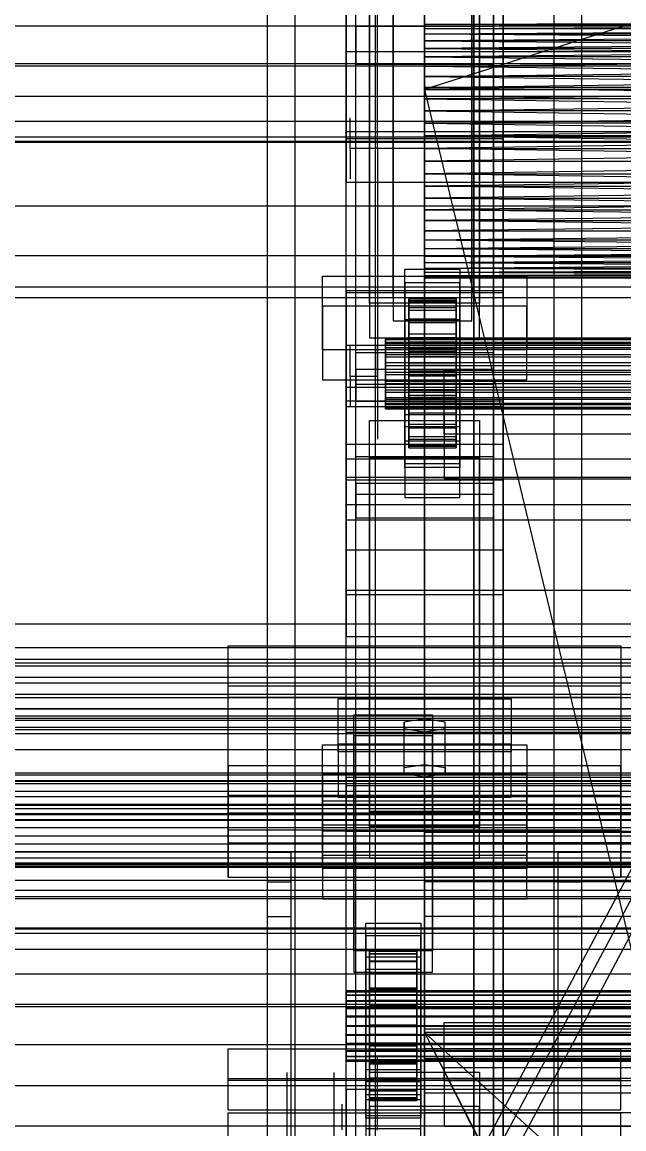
# Model space of a CAD drawing. Header units: millimetres. Extents: x -2500 to 58855, y -53268 to 6837.
# Drawn here: x -532.5 to -379.3, y -34084.5 to -33802.9 of the extents above; entities that cross this region are included whole.
import ezdxf

# ---------------------------------------------------------------- set-up
doc = ezdxf.new("R2010")
doc.units = ezdxf.units.MM
for name, color, linetype, lineweight in [('COTAS_O', 1, 'Continuous', 0), ('frontal_briquetadora', 7, 'Continuous', 0), ('frontal_C01', 7, 'Continuous', 0), ('frontal_C02', 7, 'Continuous', 0), ('frontal_C03', 7, 'Continuous', 0), ('frontal_secador', 7, 'Continuous', 0)]:
    doc.layers.add(name, color=color, linetype=linetype, lineweight=lineweight)
doc.dimstyles.new('R19_100', dxfattribs={"dimtxt": 250, "dimasz": 150, "dimexe": 150, "dimexo": 80, "dimgap": 100, "dimtad": 1, "dimtih": 1, "dimtoh": 1, "dimdsep": 46, "dimcen": 0.09, "dimadec": 0, "dimazin": 0, "dimtfac": 1, "dimtdec": 4, "dimtofl": 0, "dimtmove": 0, "dimatfit": 3, "dimfxl": 1, "dimtolj": 1, "dimtzin": 0, "dimarcsym": 0})

# ---------------------------------------------------------------- blocks, each defined once
blk = doc.blocks.new('*D39')
at = {"layer": 'COTAS_O', "color": 0, "lineweight": -2, "transparency": 16777216}
for p, q in [((-1725, -34320), (-1725, -33550)), ((1725, -34320), (1725, -33550)), ((-1575, -33700), (1575, -33700))]:
    blk.add_line(p, q, dxfattribs=at)
at = {"layer": 'COTAS_O', "color": 0, "transparency": 16777216}
for points in [[(-1575, -33675), (-1575, -33725), (-1725, -33700)], [(1575, -33675), (1575, -33725), (1725, -33700)]]:
    blk.add_solid(points, dxfattribs=at)
at = {"layer": 'Defpoints', "color": 0, "transparency": 16777216}
for p in [(1725, -33700), (-1725, -34400), (1725, -34400)]:
    blk.add_point(p, dxfattribs=at)
blk = doc.blocks.new('*D42')
at = {"layer": 'COTAS_O', "color": 0, "lineweight": -2, "transparency": 16777216}
for p, q in [((-570, -33700), (200, -33700)), ((50, -34750), (50, -33850)), ((-570, -34900), (200, -34900))]:
    blk.add_line(p, q, dxfattribs=at)
at = {"layer": 'COTAS_O', "color": 0, "transparency": 16777216}
for points in [[(25, -33850), (75, -33850), (50, -33700)], [(25, -34750), (75, -34750), (50, -34900)]]:
    blk.add_solid(points, dxfattribs=at)
at = {"layer": 'Defpoints', "color": 0, "transparency": 16777216}
for p in [(-650, -33700), (50, -33700), (-650, -34900)]:
    blk.add_point(p, dxfattribs=at)
blk = doc.blocks.new('*D43')
at = {"layer": 'COTAS_O', "color": 0, "lineweight": -2, "transparency": 16777216}
for p, q in [((-650, -34820), (-650, -34050)), ((650, -34820), (650, -34050)), ((-500, -34200), (500, -34200))]:
    blk.add_line(p, q, dxfattribs=at)
at = {"layer": 'COTAS_O', "color": 0, "transparency": 16777216}
for points in [[(-500, -34175), (-500, -34225), (-650, -34200)], [(500, -34175), (500, -34225), (650, -34200)]]:
    blk.add_solid(points, dxfattribs=at)
at = {"layer": 'Defpoints', "color": 0, "transparency": 16777216}
for p in [(650, -34200), (-650, -34900), (650, -34900)]:
    blk.add_point(p, dxfattribs=at)

msp = doc.modelspace()

# ---------------------------------------------------------------- linework, layer by layer
at = {"layer": 'frontal_briquetadora'}
for p, q in [((-430, -33820), (-430, -33750)), ((-430, -33750), (-430, -33844.629)), ((-430, -33750), (-430, -33841.488)), ((-430, -33750), (-430, -33838.284)), ((-430, -33750), (-430, -33835.05)), ((-430, -33750), (-430, -33831.815)), ((-430, -33750), (-430, -33828.612)), ((-430, -33750), (-430, -33825.47)), ((-430, -33750), (-430, -33822.421)), ((-430, -33750), (-430, -33819.494)), ((-430, -33750), (-430, -33816.716)), ((-430, -33750), (-430, -33814.115)), ((-430, -33750), (-430, -33811.715)), ((-430, -33750), (-430, -33809.54)), ((-430, -33750), (-430, -33807.611)), ((-430, -33750), (-430, -33805.946)), ((-430, -33750), (-430, -33804.562)), ((-430, -33750), (-430, -33803.471)), ((-210, -33750), (-430, -33820)), ((-442, -33815.897), (-442, -33798.05)), ((-430, -33815.897), (-430, -33798.05)), ((-430, -33802.684), (-430, -33803.471)), ((-210, -33802.684), (-430, -33803.471)), ((-430, -33803.471), (-430, -33804.562)), ((-210, -33803.471), (-430, -33804.562)), ((-210, -33803.471), (-430, -33803.471)), ((-210, -33804.562), (-430, -33803.471)), ((-430, -33804.562), (-430, -33805.946)), ((-210, -33804.562), (-430, -33805.946)), ((-210, -33804.562), (-430, -33804.562)), ((-430, -33805.946), (-430, -33807.611)), ((-210, -33805.946), (-430, -33807.611)), ((-210, -33805.946), (-430, -33805.946)), ((-210, -33807.611), (-430, -33805.946)), ((-430, -33807.611), (-430, -33809.54)), ((-210, -33807.611), (-430, -33809.54)), ((-210, -33807.611), (-430, -33807.611)), ((-430, -33807.611), (-210, -33809.54)), ((-430, -33809.54), (-430, -33811.715)), ((-210, -33809.54), (-430, -33811.715)), ((-210, -33809.54), (-430, -33809.54)), ((-430, -33809.54), (-210, -33811.715)), ((-430, -33811.715), (-430, -33814.115)), ((-210, -33811.715), (-430, -33811.715)), ((-430, -33814.115), (-210, -33811.715)), ((-430, -33811.715), (-210, -33814.115)), ((-430, -33814.115), (-430, -33816.716)), ((-210, -33814.115), (-430, -33814.115)), ((-430, -33816.716), (-210, -33814.115)), ((-430, -33814.115), (-210, -33816.716)), ((-442, -33835.05), (-442, -33815.897)), ((-430, -33835.05), (-430, -33815.897)), ((-430, -33816.716), (-430, -33819.494)), ((-210, -33816.716), (-430, -33816.716)), ((-430, -33819.494), (-210, -33816.716)), ((-430, -33816.716), (-210, -33819.494)), ((-430, -33819.494), (-430, -33822.421)), ((-210, -33819.494), (-430, -33819.494)), ((-430, -33822.421), (-210, -33819.494)), ((-430, -33819.494), (-210, -33822.421)), ((-430, -33820), (-430, -34060)), ((-430, -34260), (-430, -33820)), ((-430, -34680), (-430, -33820)), ((-430, -33820), (-430, -33855.985)), ((-430, -33820), (-430, -33853.384)), ((-430, -33820), (-430, -33850.606)), ((-430, -33820), (-430, -33847.678)), ((-430, -33844.629), (-430, -33820)), ((-430, -33820), (-223.45, -34680)), ((-210, -33820), (-430, -33820)), ((-335.556, -33820), (-430, -33820)), ((-430, -33820), (-333.957, -33820)), ((-337.006, -33820), (-430, -33820)), ((-338.292, -33820), (-430, -33820)), ((-430, -33820), (-332.223, -33820)), ((-339.402, -33820), (-430, -33820)), ((-430, -33820), (-330.371, -33820)), ((-340.325, -33820), (-430, -33820)), ((-430, -33820), (-328.419, -33820)), ((-341.053, -33820), (-430, -33820)), ((-430, -33820), (-326.386, -33820)), ((-430, -33820), (-324.292, -33820)), ((-341.577, -33820), (-430, -33820)), ((-430, -33820), (-322.156, -33820)), ((-320, -33820), (-430, -33820)), ((-341.894, -33820), (-430, -33820)), ((-342, -33820), (-430, -33820)), ((-430, -33822.421), (-430, -33825.47)), ((-210, -33822.421), (-430, -33822.421)), ((-430, -33825.47), (-210, -33822.421)), ((-430, -33822.421), (-210, -33825.47)), ((-430, -33825.47), (-430, -33828.612)), ((-210, -33825.47), (-430, -33825.47)), ((-430, -33828.612), (-210, -33825.47)), ((-430, -33825.47), (-210, -33828.612)), ((-449, -33828.795), (-449, -33827.25)), ((-449, -33831.579), (-449, -33828.795)), ((-442, -33828.795), (-442, -33827.25)), ((-442, -33831.579), (-442, -33828.795)), ((-430, -33828.612), (-430, -33831.815)), ((-210, -33828.612), (-430, -33828.612)), ((-430, -33831.815), (-210, -33828.612)), ((-430, -33828.612), (-210, -33831.815)), ((-449, -33835.05), (-449, -33831.579)), ((-442, -33835.05), (-442, -33831.579)), ((-430, -33831.815), (-430, -33835.05)), ((-210, -33831.815), (-430, -33835.05)), ((-210, -33831.815), (-430, -33831.815)), ((-430, -33831.815), (-210, -33835.05)), ((-442, -33835.05), (-449, -33835.05)), ((-449, -33835.05), (-449, -33838.521)), ((-430, -33835.05), (-442, -33835.05)), ((-442, -33835.05), (-442, -33854.202)), ((-442, -33835.05), (-442, -33838.521)), ((-430, -33835.05), (-430, -33854.202)), ((-210, -33835.05), (-430, -33838.284)), ((-430, -33838.284), (-430, -33835.05)), ((-430, -33835.05), (-210, -33835.05)), ((-210, -33838.284), (-430, -33835.05)), ((-449, -33838.521), (-449, -33841.304)), ((-442, -33838.521), (-442, -33841.304)), ((-210, -33838.284), (-430, -33841.488)), ((-430, -33841.488), (-430, -33838.284)), ((-430, -33838.284), (-210, -33838.284)), ((-449, -33841.304), (-449, -33842.849)), ((-442, -33841.304), (-442, -33842.849)), ((-210, -33841.488), (-430, -33844.629)), ((-430, -33844.629), (-430, -33841.488)), ((-430, -33841.488), (-210, -33841.488)), ((-210, -33844.629), (-430, -33841.488)), ((-210, -33844.629), (-430, -33847.678)), ((-430, -33847.678), (-430, -33844.629)), ((-430, -33844.629), (-210, -33844.629)), ((-210, -33847.678), (-430, -33844.629)), ((-210, -33847.678), (-430, -33850.606)), ((-430, -33850.606), (-430, -33847.678)), ((-430, -33847.678), (-210, -33847.678)), ((-210, -33850.606), (-430, -33847.678)), ((-210, -33850.606), (-430, -33853.384)), ((-430, -33853.384), (-430, -33850.606)), ((-430, -33850.606), (-210, -33850.606)), ((-210, -33853.384), (-430, -33850.606)), ((-442, -33854.202), (-442, -33872.05)), ((-210, -33853.384), (-430, -33855.985)), ((-430, -33855.985), (-430, -33853.384)), ((-430, -33853.384), (-210, -33853.384)), ((-210, -33855.985), (-430, -33853.384)), ((-430, -33853.384), (-430, -34060)), ((-430, -33854.202), (-430, -33872.05)), ((-210, -33855.985), (-430, -33858.384)), ((-430, -33858.384), (-430, -33855.985)), ((-430, -33855.985), (-210, -33855.985)), ((-430, -34060), (-430, -33855.985)), ((-210, -33858.384), (-430, -33858.384)), ((-210, -33858.384), (-430, -33860.559)), ((-430, -33860.559), (-430, -33858.384)), ((-210, -33860.559), (-430, -33858.384)), ((-430, -33858.384), (-430, -34060)), ((-210, -33860.559), (-430, -33860.559)), ((-210, -33860.559), (-430, -33862.488)), ((-430, -33862.488), (-430, -33860.559)), ((-210, -33862.488), (-430, -33860.559)), ((-430, -33860.559), (-430, -34060)), ((-210, -33862.488), (-430, -33862.488)), ((-210, -33862.488), (-430, -33864.153)), ((-430, -33864.153), (-430, -33862.488)), ((-210, -33864.153), (-430, -33862.488)), ((-430, -33862.488), (-430, -34060)), ((-210, -33864.153), (-430, -33864.153)), ((-210, -33864.153), (-430, -33865.538)), ((-430, -33865.538), (-430, -33864.153)), ((-210, -33865.538), (-430, -33864.153)), ((-430, -33864.153), (-430, -34060)), ((-210, -33865.538), (-430, -33865.538)), ((-210, -33865.538), (-430, -33866.629)), ((-430, -33866.629), (-430, -33865.538)), ((-210, -33866.629), (-430, -33865.538)), ((-430, -33865.538), (-430, -34060)), ((-210, -33866.629), (-430, -33866.629)), ((-210, -33866.629), (-430, -33867.416)), ((-430, -33867.416), (-430, -33866.629)), ((-210, -33867.416), (-430, -33866.629)), ((-430, -33866.629), (-430, -34060)), ((-210, -33867.416), (-430, -33867.416)), ((-210, -33867.416), (-430, -33867.891)), ((-430, -33867.891), (-430, -33867.416)), ((-210, -33867.891), (-430, -33867.416)), ((-430, -33867.416), (-430, -34060)), ((-210, -33867.891), (-430, -33867.891)), ((-210, -33867.891), (-430, -33868.05)), ((-430, -33868.05), (-430, -33867.891)), ((-210, -33868.05), (-430, -33867.891)), ((-430, -33867.891), (-430, -34060)), ((-210, -33868.05), (-430, -33868.05)), ((-430, -33868.05), (-430, -34060)), ((-442, -33872.05), (-442, -33887.376)), ((-430, -33872.05), (-430, -33887.376)), ((-449, -33886.795), (-449, -33885.25)), ((-442, -33886.795), (-442, -33885.25)), ((-449, -33889.579), (-449, -33886.795)), ((-442, -33889.579), (-442, -33886.795)), ((-442, -33887.376), (-442, -33899.136)), ((-430, -33887.376), (-430, -33899.136)), ((-449, -33893.05), (-449, -33889.579)), ((-442, -33893.05), (-442, -33889.579)), ((-442, -33893.05), (-449, -33893.05)), ((-449, -33893.05), (-449, -33896.521)), ((-442, -33893.05), (-442, -33896.521)), ((-449, -33896.521), (-449, -33899.304)), ((-442, -33896.521), (-442, -33899.304)), ((-449, -33899.304), (-449, -33900.849)), ((-442, -33899.136), (-442, -33906.528)), ((-442, -33899.304), (-442, -33900.849)), ((-430, -33899.136), (-430, -33906.528)), ((-442, -33906.528), (-442, -33909.05)), ((-430, -33906.528), (-430, -33909.05)), ((-430, -34060), (-430, -34490)), ((-210, -34060), (-430, -34060)), ((-430, -34060), (-210, -34260)), ((-430, -34060), (-430, -34260)), ((-335.556, -34060), (-430, -34060)), ((-430, -34060), (-333.957, -34060)), ((-337.006, -34060), (-430, -34060)), ((-338.292, -34060), (-430, -34060)), ((-430, -34060), (-332.223, -34060)), ((-339.402, -34060), (-430, -34060)), ((-430, -34060), (-330.371, -34060)), ((-340.325, -34060), (-430, -34060)), ((-430, -34060), (-328.419, -34060)), ((-341.053, -34060), (-430, -34060)), ((-430, -34060), (-326.386, -34060)), ((-430, -34060), (-324.292, -34060)), ((-341.577, -34060), (-430, -34060)), ((-341.894, -34060), (-430, -34060)), ((-430, -34060), (-322.156, -34060)), ((-342, -34060), (-430, -34060)), ((-430, -34060), (-320, -34060)), ((-430, -34060), (-430, -34305)), ((-430, -34496), (-430, -34060)), ((-430, -34060), (-210, -34490)), ((-430, -34060), (-210, -34496)), ((-442, -34068.127), (-442, -34066.237)), ((-430, -34068.127), (-430, -34066.237)), ((-442, -34071.891), (-442, -34068.127)), ((-430, -34071.891), (-430, -34068.127)), ((-465, -34072.087), (-465, -34070.232)), ((-453, -34072.087), (-453, -34070.232)), ((-442, -34077.495), (-442, -34071.891)), ((-430, -34077.495), (-430, -34071.891)), ((-465, -34075.779), (-465, -34072.087)), ((-453, -34075.779), (-453, -34072.087)), ((-465, -34081.275), (-465, -34075.779)), ((-453, -34081.275), (-453, -34075.779)), ((-442, -34084.887), (-442, -34077.495)), ((-430, -34084.887), (-430, -34077.495)), ((-451, -34080.618), (-451, -34078.301)), ((-442, -34080.618), (-442, -34078.301)), ((-465, -34088.525), (-465, -34081.275)), ((-453, -34088.525), (-453, -34081.275)), ((-451, -34084.793), (-451, -34080.618)), ((-442, -34084.793), (-442, -34080.618))]:
    msp.add_line(p, q, dxfattribs=at)
at = {"layer": 'frontal_C01'}
for p, q in [((-450, -33832.46), (-450, -33448.25)), ((-410, -33832.46), (-410, -33448.25)), ((-450, -33899.304), (-450, -33515.094)), ((-410, -33515.094), (-410, -33899.304)), ((-442.5, -34180.3), (-442.5, -33521.357)), ((-417.5, -33521.357), (-417.5, -34180.3)), ((-447.5, -33803.973), (-447.5, -33529.239)), ((-412.5, -33529.239), (-412.5, -33803.973)), ((-447.5, -33813.578), (-447.5, -33538.844)), ((-412.5, -33813.578), (-412.5, -33538.844)), ((-442.5, -34205.669), (-442.5, -33546.726)), ((-417.5, -34205.669), (-417.5, -33546.726)), ((-450, -33937.198), (-450, -33552.989)), ((-410, -33937.198), (-410, -33552.989)), ((-450, -33785.092), (-450, -33832.46)), ((-450, -34169.301), (-450, -33785.092)), ((-410, -33832.46), (-410, -33785.092)), ((-410, -33785.092), (-410, -34169.301)), ((-450, -33810.442), (-450, -33797.635)), ((-450, -33830.793), (-450, -33797.635)), ((-412.5, -33803.973), (-447.5, -33803.973)), ((-447.5, -33803.973), (-447.5, -33813.578)), ((-412.5, -33813.578), (-412.5, -33803.973)), ((450, -33810.442), (-450, -33810.442)), ((-450, -33810.442), (-450, -33843.6)), ((-447.5, -33813.578), (-412.5, -33813.578)), ((450, -33830.793), (-450, -33830.793)), ((-450, -33830.793), (-450, -33843.6)), ((-450, -33832.46), (-410, -33832.46)), ((-450, -34216.669), (-450, -33832.46)), ((-410, -34216.669), (-410, -33832.46)), ((-450, -33843.6), (450, -33843.6)), ((-425, -33907.696), (-425, -33891.431)), ((-425, -33891.431), (425, -33891.431)), ((-425, -33902.8), (-425, -33891.431)), ((-410, -33899.304), (-450, -33899.304)), ((-450, -33899.304), (-450, -33937.198)), ((-450, -34283.513), (-450, -33899.304)), ((-410, -33937.198), (-410, -33899.304)), ((-410, -33899.304), (-410, -34283.513)), ((425, -33902.8), (-425, -33902.8)), ((-425, -33902.8), (-425, -33919.065)), ((-444, -33913.84), (-444, -33904.235)), ((-444, -33904.235), (-416, -33904.235)), ((-444, -33994.115), (-444, -33904.235)), ((-416, -33904.235), (-416, -33913.84)), ((-416, -33904.235), (-416, -33994.115)), ((425, -33907.696), (-425, -33907.696)), ((-425, -33907.696), (-425, -33919.065)), ((-447.5, -33923.053), (-447.5, -33913.448)), ((-447.5, -33913.448), (-412.5, -33913.448)), ((-447.5, -34188.182), (-447.5, -33913.448)), ((-416, -33913.84), (-444, -33913.84)), ((-444, -33913.84), (-444, -34003.72)), ((-416, -34003.72), (-416, -33913.84)), ((-412.5, -33913.448), (-412.5, -33923.053)), ((-412.5, -33913.448), (-412.5, -34188.182)), ((-425, -33919.065), (425, -33919.065)), ((-412.5, -33923.053), (-447.5, -33923.053)), ((-447.5, -34197.787), (-447.5, -33923.053)), ((-412.5, -34197.787), (-412.5, -33923.053)), ((-450, -33937.198), (-410, -33937.198)), ((-450, -34321.407), (-450, -33937.198)), ((-410, -34321.407), (-410, -33937.198)), ((-480, -34008.498), (-480, -33974.701)), ((-480, -33974.701), (-380, -33974.701)), ((-480, -34020.498), (-480, -33974.701)), ((-380, -33974.701), (-380, -34008.498)), ((-380, -33974.701), (-380, -34020.498)), ((-456, -34007.268), (-456, -33986.777)), ((-456, -33986.777), (-404, -33986.777)), ((-456, -33994.356), (-456, -33986.777)), ((-404, -33986.777), (-404, -34007.268)), ((-404, -33986.777), (-404, -33994.356)), ((-404, -33994.356), (-456, -33994.356)), ((-456, -33994.356), (-456, -34014.847)), ((-416, -33994.115), (-444, -33994.115)), ((-444, -33994.115), (-444, -34003.72)), ((-416, -34003.72), (-416, -33994.115)), ((-404, -34014.847), (-404, -33994.356)), ((-444, -34003.72), (-416, -34003.72)), ((-380, -34008.498), (-480, -34008.498)), ((-480, -34008.498), (-480, -34020.498)), ((-404, -34007.268), (-456, -34007.268)), ((-456, -34007.268), (-456, -34014.847)), ((-404, -34014.847), (-404, -34007.268)), ((-380, -34020.498), (-380, -34008.498)), ((-456, -34014.847), (-404, -34014.847)), ((-480, -34020.498), (-380, -34020.498)), ((-430, -34020.498), (-430, -34025.498)), ((430, -34020.498), (-430, -34020.498)), ((430, -34025.498), (-430, -34025.498)), ((-430, -34025.498), (-430, -34075.498)), ((-470, -34133.498), (-470, -34030.498)), ((-470, -34030.498), (-464, -34030.498)), ((-464, -34133.498), (-464, -34030.498)), ((-430, -34133.498), (-375, -34030.498)), ((-375, -34030.498), (-430, -34030.498)), ((-430, -34030.498), (-430, -34133.498)), ((-396, -34133.498), (-396, -34030.498)), ((-396, -34030.498), (-390, -34030.498)), ((-390, -34133.498), (-390, -34030.498)), ((-430, -34075.498), (-430, -34080.498)), ((430, -34075.498), (-430, -34075.498)), ((-480, -34080.498), (-380, -34080.498)), ((-480, -34088.498), (-480, -34080.498)), ((430, -34080.498), (-430, -34080.498)), ((-380, -34088.498), (-380, -34080.498))]:
    msp.add_line(p, q, dxfattribs=at)
at = {"layer": 'frontal_C02'}
for p, q in [((-450, -33900.768), (-450, -33550.05)), ((-410, -33550.05), (-410, -33900.768)), ((-470, -35975), (-470, -33576.746)), ((-463, -35975), (-463, -33576.746)), ((-397, -35975), (-397, -33576.746)), ((-390, -35975), (-390, -33576.746)), ((-450, -33948.585), (-450, -33597.867)), ((-410, -33948.585), (-410, -33597.867)), ((-450, -34074.565), (-450, -33723.846)), ((-410, -33723.846), (-410, -34074.565)), ((-442.5, -34261.912), (-442.5, -33729.49)), ((-417.5, -33729.49), (-417.5, -34261.912)), ((-438, -33873.072), (-438, -33731.97)), ((-418, -33731.97), (-418, -33873.072)), ((-447.5, -33920.293), (-447.5, -33738.589)), ((-438, -33737.816), (-438, -33878.918)), ((-418, -33878.918), (-418, -33737.816)), ((-412.5, -33738.589), (-412.5, -33920.293)), ((-447.5, -33929.061), (-447.5, -33747.357)), ((-412.5, -33929.061), (-412.5, -33747.357)), ((-442.5, -34288.878), (-442.5, -33756.456)), ((-417.5, -34288.878), (-417.5, -33756.456)), ((-450, -34112.818), (-450, -33762.099)), ((-410, -34112.818), (-410, -33762.099)), ((-444, -33874.416), (-444, -33785.284)), ((-416, -33785.284), (-416, -33874.416)), ((-444, -33794.052), (-444, -33883.184)), ((-416, -33883.184), (-416, -33794.052)), ((-435, -33869.247), (-435, -33865.74)), ((-435, -33865.74), (-421, -33865.74)), ((-435, -33905.906), (-435, -33865.74)), ((-421, -33865.74), (-421, -33869.247)), ((-421, -33865.74), (-421, -33905.906)), ((-456, -33886.24), (-456, -33867.535)), ((-456, -33867.535), (-404, -33867.535)), ((-456, -33875.186), (-456, -33867.535)), ((-404, -33867.535), (-404, -33886.24)), ((-404, -33867.535), (-404, -33875.186)), ((-421, -33869.247), (-435, -33869.247)), ((-435, -33869.247), (-435, -33909.413)), ((-421, -33909.413), (-421, -33869.247)), ((-416, -33874.416), (-444, -33874.416)), ((-444, -33874.416), (-444, -33883.184)), ((-418, -33873.072), (-438, -33873.072)), ((-438, -33873.072), (-438, -33878.918)), ((-434, -33883.258), (-434, -33873.264)), ((-434, -33873.264), (-434, -33873.74)), ((-434, -33873.264), (-422, -33873.264)), ((-434, -33874.082), (-434, -33873.264)), ((-434, -33883.484), (-434, -33873.74)), ((-434, -33873.74), (-434, -33875.478)), ((-434, -33873.74), (-422, -33873.74)), ((-434, -33883.646), (-434, -33874.082)), ((-434, -33874.082), (-422, -33874.082)), ((-434, -33876.139), (-434, -33874.082)), ((-422, -33873.74), (-422, -33873.264)), ((-422, -33873.264), (-422, -33883.258)), ((-422, -33873.264), (-422, -33874.082)), ((-422, -33875.478), (-422, -33873.74)), ((-422, -33873.74), (-422, -33883.484)), ((-422, -33874.082), (-422, -33883.646)), ((-422, -33874.082), (-422, -33876.139)), ((-418, -33878.918), (-418, -33873.072)), ((-416, -33883.184), (-416, -33874.416)), ((-404, -33875.186), (-456, -33875.186)), ((-456, -33875.186), (-456, -33893.891)), ((-435, -33878.6), (-435, -33875.092)), ((-435, -33875.092), (-421, -33875.092)), ((-435, -33915.259), (-435, -33875.092)), ((-434, -33884.307), (-434, -33875.478)), ((-434, -33875.478), (-434, -33878.359)), ((-434, -33875.478), (-422, -33875.478)), ((-434, -33884.62), (-434, -33876.139)), ((-434, -33876.139), (-422, -33876.139)), ((-434, -33879.293), (-434, -33876.139)), ((-422, -33878.359), (-422, -33875.478)), ((-422, -33875.478), (-422, -33884.307)), ((-422, -33876.139), (-422, -33884.62)), ((-422, -33876.139), (-422, -33879.293)), ((-421, -33875.092), (-421, -33878.6)), ((-421, -33875.092), (-421, -33915.259)), ((-404, -33893.891), (-404, -33875.186)), ((-438, -33878.918), (-418, -33878.918)), ((-421, -33878.6), (-435, -33878.6)), ((-435, -33878.6), (-435, -33918.766)), ((-434, -33885.671), (-434, -33878.359)), ((-434, -33878.359), (-434, -33882.186)), ((-434, -33878.359), (-422, -33878.359)), ((-434, -33886.114), (-434, -33879.293)), ((-434, -33879.293), (-422, -33879.293)), ((-434, -33883.331), (-434, -33879.293)), ((-422, -33882.186), (-422, -33878.359)), ((-422, -33878.359), (-422, -33885.671)), ((-422, -33879.293), (-422, -33886.114)), ((-422, -33879.293), (-422, -33883.331)), ((-421, -33918.766), (-421, -33878.6)), ((-444, -33883.184), (-416, -33883.184)), ((-434, -33887.484), (-434, -33882.186)), ((-434, -33882.186), (-434, -33886.7)), ((-434, -33882.186), (-422, -33882.186)), ((-422, -33886.7), (-422, -33882.186)), ((-422, -33882.186), (-422, -33887.484)), ((-440, -33883.646), (-440, -33883.258)), ((-440, -33883.258), (-440, -33883.484)), ((-440, -33883.258), (440, -33883.258)), ((-440, -33883.484), (-440, -33884.307)), ((-440, -33883.484), (440, -33883.484)), ((-440, -33884.62), (-440, -33883.646)), ((-440, -33883.646), (440, -33883.646)), ((-440, -33884.307), (-440, -33885.671)), ((-440, -33884.307), (440, -33884.307)), ((-440, -33886.114), (-440, -33884.62)), ((-440, -33884.62), (440, -33884.62)), ((-440, -33885.671), (-440, -33887.484)), ((-440, -33885.671), (440, -33885.671)), ((-434, -33883.484), (-434, -33883.258)), ((-422, -33883.258), (-434, -33883.258)), ((-434, -33883.258), (-434, -33883.646)), ((-434, -33888.027), (-434, -33883.331)), ((-434, -33883.331), (-422, -33883.331)), ((-434, -33887.977), (-434, -33883.331)), ((-434, -33884.307), (-434, -33883.484)), ((-422, -33883.484), (-434, -33883.484)), ((-422, -33883.646), (-434, -33883.646)), ((-434, -33883.646), (-434, -33884.62)), ((-434, -33885.671), (-434, -33884.307)), ((-422, -33884.307), (-434, -33884.307)), ((-422, -33884.62), (-434, -33884.62)), ((-434, -33884.62), (-434, -33886.114)), ((-434, -33887.484), (-434, -33885.671)), ((-422, -33885.671), (-434, -33885.671)), ((-422, -33883.258), (-422, -33883.484)), ((-422, -33883.646), (-422, -33883.258)), ((-422, -33883.331), (-422, -33888.027)), ((-422, -33883.331), (-422, -33887.977)), ((-422, -33883.484), (-422, -33884.307)), ((-422, -33884.62), (-422, -33883.646)), ((-422, -33884.307), (-422, -33885.671)), ((-422, -33886.114), (-422, -33884.62)), ((-422, -33885.671), (-422, -33887.484)), ((-404, -33886.24), (-456, -33886.24)), ((-456, -33886.24), (-456, -33893.891)), ((-440, -33888.027), (-440, -33886.114)), ((-440, -33886.114), (440, -33886.114)), ((-440, -33887.484), (-440, -33889.622)), ((-440, -33887.484), (440, -33887.484)), ((-440, -33890.227), (-440, -33888.027)), ((-440, -33888.027), (440, -33888.027)), ((-422, -33886.114), (-434, -33886.114)), ((-434, -33886.114), (-434, -33888.027)), ((-434, -33886.7), (-434, -33889.622)), ((-422, -33886.7), (-434, -33886.7)), ((-434, -33886.7), (-434, -33891.592)), ((-434, -33889.622), (-434, -33887.484)), ((-422, -33887.484), (-434, -33887.484)), ((-434, -33890.227), (-434, -33887.977)), ((-434, -33887.977), (-422, -33887.977)), ((-434, -33892.914), (-434, -33887.977)), ((-422, -33888.027), (-434, -33888.027)), ((-434, -33888.027), (-434, -33890.227)), ((-422, -33888.027), (-422, -33886.114)), ((-422, -33889.622), (-422, -33886.7)), ((-422, -33891.592), (-422, -33886.7)), ((-422, -33887.484), (-422, -33889.622)), ((-422, -33887.977), (-422, -33890.227)), ((-422, -33887.977), (-422, -33892.914)), ((-422, -33890.227), (-422, -33888.027)), ((-404, -33893.891), (-404, -33886.24)), ((-440, -33889.622), (-440, -33891.94)), ((440, -33889.622), (-440, -33889.622)), ((-440, -33892.566), (-440, -33890.227)), ((-440, -33890.227), (440, -33890.227)), ((-434, -33889.622), (-422, -33889.622)), ((-434, -33891.94), (-434, -33889.622)), ((-422, -33890.227), (-434, -33890.227)), ((-434, -33890.227), (-434, -33892.566)), ((-434, -33891.94), (-434, -33891.592)), ((-434, -33891.592), (-434, -33896.529)), ((-434, -33891.592), (-422, -33891.592)), ((-422, -33889.622), (-422, -33891.94)), ((-422, -33892.566), (-422, -33890.227)), ((-422, -33896.529), (-422, -33891.592)), ((-422, -33891.592), (-422, -33891.94)), ((-456, -33893.891), (-404, -33893.891)), ((-440, -33891.94), (-440, -33894.278)), ((-440, -33891.94), (440, -33891.94)), ((-440, -33894.883), (-440, -33892.566)), ((-440, -33892.566), (440, -33892.566)), ((-440, -33894.278), (-440, -33896.479)), ((-440, -33894.278), (440, -33894.278)), ((-434, -33894.278), (-434, -33891.94)), ((-422, -33891.94), (-434, -33891.94)), ((-434, -33892.566), (-434, -33892.914)), ((-422, -33892.566), (-434, -33892.566)), ((-434, -33892.566), (-434, -33894.883)), ((-434, -33892.914), (-422, -33892.914)), ((-434, -33897.806), (-434, -33892.914)), ((-434, -33896.479), (-434, -33894.278)), ((-434, -33894.278), (-434, -33896.529)), ((-422, -33894.278), (-434, -33894.278)), ((-422, -33891.94), (-422, -33894.278)), ((-422, -33892.914), (-422, -33892.566)), ((-422, -33894.883), (-422, -33892.566)), ((-422, -33892.914), (-422, -33897.806)), ((-422, -33896.529), (-422, -33894.278)), ((-422, -33894.278), (-422, -33896.479)), ((-440, -33897.021), (-440, -33894.883)), ((-440, -33894.883), (440, -33894.883)), ((-440, -33896.479), (-440, -33898.392)), ((-440, -33896.479), (440, -33896.479)), ((-440, -33898.834), (-440, -33897.021)), ((-440, -33897.021), (440, -33897.021)), ((-434, -33894.883), (-434, -33897.806)), ((-422, -33894.883), (-434, -33894.883)), ((-434, -33894.883), (-434, -33897.021)), ((-434, -33898.392), (-434, -33896.479)), ((-434, -33896.479), (-434, -33901.175)), ((-422, -33896.479), (-434, -33896.479)), ((-434, -33896.529), (-434, -33901.175)), ((-434, -33896.529), (-422, -33896.529)), ((-434, -33897.021), (-434, -33902.319)), ((-422, -33897.021), (-434, -33897.021)), ((-434, -33897.021), (-434, -33898.834)), ((-422, -33897.806), (-422, -33894.883)), ((-422, -33897.021), (-422, -33894.883)), ((-422, -33901.175), (-422, -33896.479)), ((-422, -33896.479), (-422, -33898.392)), ((-422, -33901.175), (-422, -33896.529)), ((-422, -33902.319), (-422, -33897.021)), ((-422, -33898.834), (-422, -33897.021)), ((-440, -33898.392), (-440, -33899.886)), ((-440, -33898.392), (440, -33898.392)), ((-440, -33900.199), (-440, -33898.834)), ((-440, -33898.834), (440, -33898.834)), ((-440, -33899.886), (-440, -33900.86)), ((-440, -33899.886), (440, -33899.886)), ((-434, -33897.806), (-422, -33897.806)), ((-434, -33902.319), (-434, -33897.806)), ((-434, -33899.886), (-434, -33898.392)), ((-434, -33898.392), (-434, -33905.212)), ((-422, -33898.392), (-434, -33898.392)), ((-434, -33898.834), (-434, -33906.147)), ((-422, -33898.834), (-434, -33898.834)), ((-434, -33898.834), (-434, -33900.199)), ((-434, -33900.86), (-434, -33899.886)), ((-434, -33899.886), (-434, -33908.367)), ((-422, -33899.886), (-434, -33899.886)), ((-422, -33897.806), (-422, -33902.319)), ((-422, -33905.212), (-422, -33898.392)), ((-422, -33898.392), (-422, -33899.886)), ((-422, -33906.147), (-422, -33898.834)), ((-422, -33900.199), (-422, -33898.834)), ((-422, -33908.367), (-422, -33899.886)), ((-422, -33899.886), (-422, -33900.86)), ((-410, -33900.768), (-450, -33900.768)), ((-450, -33900.768), (-450, -33948.585)), ((-450, -34251.487), (-450, -33900.768)), ((-440, -33901.022), (-440, -33900.199)), ((-440, -33900.199), (440, -33900.199)), ((-440, -33900.86), (-440, -33901.247)), ((-440, -33900.86), (440, -33900.86)), ((-440, -33901.247), (-440, -33901.022)), ((-440, -33901.022), (440, -33901.022)), ((-440, -33901.247), (440, -33901.247)), ((-435, -33916.189), (-435, -33902.745)), ((-435, -33902.745), (-421, -33902.745)), ((-435, -33910.395), (-435, -33902.745)), ((-434, -33900.199), (-434, -33909.028)), ((-422, -33900.199), (-434, -33900.199)), ((-434, -33900.199), (-434, -33901.022)), ((-434, -33901.247), (-434, -33900.86)), ((-434, -33900.86), (-434, -33910.423)), ((-422, -33900.86), (-434, -33900.86)), ((-434, -33901.022), (-434, -33910.765)), ((-422, -33901.022), (-434, -33901.022)), ((-434, -33901.022), (-434, -33901.247)), ((-434, -33901.175), (-434, -33905.212)), ((-434, -33901.175), (-422, -33901.175)), ((-434, -33901.247), (-434, -33911.241)), ((-422, -33901.247), (-434, -33901.247)), ((-434, -33902.319), (-422, -33902.319)), ((-434, -33906.147), (-434, -33902.319)), ((-422, -33909.028), (-422, -33900.199)), ((-422, -33901.022), (-422, -33900.199)), ((-422, -33910.423), (-422, -33900.86)), ((-422, -33900.86), (-422, -33901.247)), ((-422, -33910.765), (-422, -33901.022)), ((-422, -33901.247), (-422, -33901.022)), ((-422, -33905.212), (-422, -33901.175)), ((-422, -33911.241), (-422, -33901.247)), ((-422, -33902.319), (-422, -33906.147)), ((-421, -33902.745), (-421, -33916.189)), ((-421, -33902.745), (-421, -33910.395)), ((-410, -33948.585), (-410, -33900.768)), ((-410, -33900.768), (-410, -34251.487)), ((-434, -33905.212), (-434, -33908.367)), ((-434, -33905.212), (-422, -33905.212)), ((-422, -33908.367), (-422, -33905.212)), ((-421, -33905.906), (-435, -33905.906)), ((-435, -33905.906), (-435, -33909.413)), ((-434, -33906.147), (-422, -33906.147)), ((-434, -33909.028), (-434, -33906.147)), ((-434, -33908.367), (-434, -33910.423)), ((-434, -33908.367), (-422, -33908.367)), ((-422, -33906.147), (-422, -33909.028)), ((-422, -33910.423), (-422, -33908.367)), ((-421, -33909.413), (-421, -33905.906)), ((-435, -33909.413), (-421, -33909.413)), ((-421, -33910.395), (-435, -33910.395)), ((-435, -33910.395), (-435, -33923.84)), ((-434, -33909.028), (-422, -33909.028)), ((-434, -33910.765), (-434, -33909.028)), ((-434, -33910.423), (-434, -33911.241)), ((-434, -33910.423), (-422, -33910.423)), ((-434, -33910.765), (-422, -33910.765)), ((-434, -33911.241), (-434, -33910.765)), ((-434, -33911.241), (-422, -33911.241)), ((-422, -33909.028), (-422, -33910.765)), ((-422, -33911.241), (-422, -33910.423)), ((-422, -33910.765), (-422, -33911.241)), ((-421, -33923.84), (-421, -33910.395)), ((-450, -33925.74), (-450, -33914.05)), ((-450, -33914.05), (450, -33914.05)), ((-450, -33947.522), (-450, -33914.05)), ((-421, -33915.259), (-435, -33915.259)), ((-435, -33915.259), (-435, -33918.766)), ((-421, -33916.189), (-435, -33916.189)), ((-435, -33916.189), (-435, -33923.84)), ((-421, -33918.766), (-421, -33915.259)), ((-421, -33923.84), (-421, -33916.189)), ((-435, -33918.766), (-421, -33918.766)), ((-412.5, -33920.293), (-447.5, -33920.293)), ((-447.5, -33920.293), (-447.5, -33929.061)), ((-412.5, -33929.061), (-412.5, -33920.293)), ((-435, -33923.84), (-421, -33923.84)), ((450, -33925.74), (-450, -33925.74)), ((-450, -33925.74), (-450, -33959.212)), ((-447.5, -33929.061), (-412.5, -33929.061)), ((450, -33947.522), (-450, -33947.522)), ((-450, -33947.522), (-450, -33959.212)), ((-450, -33948.585), (-410, -33948.585)), ((-450, -34299.304), (-450, -33948.585)), ((-410, -34299.304), (-410, -33948.585)), ((-450, -33959.212), (450, -33959.212)), ((-480, -33992.136), (-480, -33961.575)), ((-480, -33961.575), (-380, -33961.575)), ((-480, -34004.136), (-480, -33961.575)), ((-380, -33961.575), (-380, -33992.136)), ((-380, -33961.575), (-380, -34004.136)), ((-380, -33992.136), (-480, -33992.136)), ((-480, -33992.136), (-480, -34004.136)), ((-380, -34004.136), (-380, -33992.136)), ((-480, -34004.136), (-380, -34004.136)), ((-430, -34004.136), (-430, -34009.136)), ((430, -34004.136), (-430, -34004.136)), ((430, -34009.136), (-430, -34009.136)), ((-430, -34009.136), (-430, -34059.136)), ((-470, -34117.136), (-470, -34014.136)), ((-470, -34014.136), (-464, -34014.136)), ((-464, -34117.136), (-464, -34014.136)), ((-430, -34117.136), (-375, -34014.136)), ((-375, -34014.136), (-430, -34014.136)), ((-430, -34014.136), (-430, -34117.136)), ((-396, -34117.136), (-396, -34014.136)), ((-396, -34014.136), (-390, -34014.136)), ((-390, -34117.136), (-390, -34014.136)), ((-425, -34072.349), (-425, -34057.502)), ((-425, -34057.502), (425, -34057.502)), ((-425, -34068.978), (-425, -34057.502)), ((-430, -34059.136), (-430, -34064.136)), ((430, -34059.136), (-430, -34059.136)), ((-480, -34064.136), (-380, -34064.136)), ((-480, -34072.136), (-480, -34064.136)), ((430, -34064.136), (-430, -34064.136)), ((-380, -34072.136), (-380, -34064.136)), ((425, -34068.978), (-425, -34068.978)), ((-425, -34068.978), (-425, -34083.825)), ((-444, -34078.873), (-444, -34070.105)), ((-444, -34070.105), (-416, -34070.105)), ((-444, -34160.837), (-444, -34070.105)), ((-416, -34070.105), (-416, -34078.873)), ((-416, -34070.105), (-416, -34160.837)), ((-480, -34072.136), (-380, -34072.136)), ((-470, -34072.136), (-463, -34072.136)), ((-470, -35975), (-470, -34072.136)), ((-463, -35975), (-463, -34072.136)), ((-463, -34072.136), (-397, -34072.136)), ((-410, -34074.565), (-450, -34074.565)), ((-450, -34074.565), (-450, -34112.818)), ((-450, -34425.283), (-450, -34074.565)), ((425, -34072.349), (-425, -34072.349)), ((-425, -34072.349), (-425, -34083.825)), ((-410, -34112.818), (-410, -34074.565)), ((-410, -34074.565), (-410, -34425.283)), ((-397, -34072.136), (-390, -34072.136)), ((-397, -35975), (-397, -34072.136)), ((-390, -35975), (-390, -34072.136)), ((-416, -34078.873), (-444, -34078.873)), ((-444, -34078.873), (-444, -34169.604)), ((-416, -34169.604), (-416, -34078.873)), ((-425, -34083.825), (425, -34083.825))]:
    msp.add_line(p, q, dxfattribs=at)
at = {"layer": 'frontal_C03'}
for p, q in [((-470, -35975), (-470, -33153.291)), ((-463, -35975), (-463, -33153.291)), ((-397, -35975), (-397, -33153.291)), ((-390, -35975), (-390, -33153.291)), ((-470, -35975), (-470, -33352.58)), ((-463, -35975), (-463, -33352.58)), ((-397, -35975), (-397, -33352.58)), ((-390, -35975), (-390, -33352.58)), ((-450, -33871.215), (-450, -33548.044)), ((-450, -33871.763), (-450, -33548.592)), ((-410, -33548.044), (-410, -33871.215)), ((-410, -33548.592), (-410, -33871.763)), ((-442.5, -34205.665), (-442.5, -33555.056)), ((-417.5, -33555.056), (-417.5, -34205.665)), ((-447.5, -33891.252), (-447.5, -33563.814)), ((-412.5, -33563.814), (-412.5, -33891.252)), ((-447.5, -33899.331), (-447.5, -33571.893)), ((-412.5, -33899.331), (-412.5, -33571.893)), ((-442.5, -34231.26), (-442.5, -33580.651)), ((-417.5, -34231.26), (-417.5, -33580.651)), ((-450, -33910.285), (-450, -33587.114)), ((-410, -33910.285), (-410, -33587.114)), ((-450, -33919.368), (-450, -33596.197)), ((-410, -33919.368), (-410, -33596.197)), ((-410, -33871.215), (-450, -33871.215)), ((-450, -33871.215), (-450, -33919.368)), ((-450, -34194.386), (-450, -33871.215)), ((-410, -33871.763), (-450, -33871.763)), ((-450, -33871.763), (-450, -33910.285)), ((-450, -34194.934), (-450, -33871.763)), ((-410, -33919.368), (-410, -33871.215)), ((-410, -33871.215), (-410, -34194.386)), ((-410, -33910.285), (-410, -33871.763)), ((-410, -33871.763), (-410, -34194.934)), ((-450, -33895.862), (-450, -33885.09)), ((-450, -33885.09), (450, -33885.09)), ((-450, -33918.797), (-450, -33885.09)), ((-447.5, -33895.064), (-447.5, -33886.984)), ((-447.5, -33886.984), (-412.5, -33886.984)), ((-447.5, -34214.423), (-447.5, -33886.984)), ((-412.5, -33886.984), (-412.5, -33895.064)), ((-412.5, -33886.984), (-412.5, -34214.423)), ((-412.5, -33891.252), (-447.5, -33891.252)), ((-447.5, -33891.252), (-447.5, -33899.331)), ((-412.5, -33899.331), (-412.5, -33891.252)), ((450, -33895.862), (-450, -33895.862)), ((-450, -33895.862), (-450, -33929.569)), ((-412.5, -33895.064), (-447.5, -33895.064)), ((-447.5, -34222.502), (-447.5, -33895.064)), ((-412.5, -34222.502), (-412.5, -33895.064)), ((-447.5, -33899.331), (-412.5, -33899.331)), ((-450, -33910.285), (-410, -33910.285)), ((-450, -34233.456), (-450, -33910.285)), ((-410, -34233.456), (-410, -33910.285)), ((450, -33918.797), (-450, -33918.797)), ((-450, -33918.797), (-450, -33929.569)), ((-450, -33919.368), (-410, -33919.368)), ((-450, -34242.539), (-450, -33919.368)), ((-410, -34242.539), (-410, -33919.368)), ((-450, -33929.569), (450, -33929.569)), ((-480, -33999.714), (-480, -33971.75)), ((-480, -33971.75), (-380, -33971.75)), ((-480, -34011.714), (-480, -33971.75)), ((-380, -33971.75), (-380, -33999.714)), ((-380, -33971.75), (-380, -34011.714)), ((-452, -33988.572), (-452, -33975.107)), ((-452, -33975.107), (-408, -33975.107)), ((-452, -33986.663), (-452, -33975.107)), ((-408, -33975.107), (-408, -33988.572)), ((-408, -33975.107), (-408, -33986.663)), ((-448, -33984.532), (-448, -33979.146)), ((-448, -33979.146), (-428, -33979.146)), ((-448, -34039.241), (-448, -33979.146)), ((-430, -33980.223), (-435.196, -33981.031)), ((-435.196, -33981.031), (-435.196, -33982.647)), ((-435.196, -33992.588), (-435.196, -33981.031)), ((-424.804, -33981.031), (-430, -33980.223)), ((-430, -33991.78), (-430, -33980.223)), ((-428, -33979.146), (-428, -33984.532)), ((-428, -33979.146), (-428, -34039.241)), ((-424.804, -33982.647), (-424.804, -33981.031)), ((-424.804, -33992.588), (-424.804, -33981.031)), ((-450, -33997.261), (-450, -33983.58)), ((-450, -33983.58), (450, -33983.58)), ((-450, -33995.136), (-450, -33983.58)), ((-428, -33984.532), (-448, -33984.532)), ((-448, -33984.532), (-448, -34044.627)), ((-435.196, -33982.647), (-430, -33983.455)), ((-435.196, -33994.204), (-435.196, -33982.647)), ((-430, -33983.455), (-424.804, -33982.647)), ((-430, -33983.455), (-430, -33995.012)), ((-428, -34044.627), (-428, -33984.532)), ((-424.804, -33994.204), (-424.804, -33982.647)), ((-408, -33986.663), (-452, -33986.663)), ((-452, -33986.663), (-452, -34000.129)), ((-408, -34000.129), (-408, -33986.663)), ((-408, -33988.572), (-452, -33988.572)), ((-452, -33988.572), (-452, -34000.129)), ((-408, -34000.129), (-408, -33988.572)), ((-435.196, -33992.588), (-430, -33991.78)), ((-435.196, -33994.204), (-435.196, -33992.588)), ((-430, -33991.78), (-424.804, -33992.588)), ((-424.804, -33992.588), (-424.804, -33994.204)), ((450, -33995.136), (-450, -33995.136)), ((-450, -33995.136), (-450, -34008.817)), ((-430, -33995.012), (-435.196, -33994.204)), ((-424.804, -33994.204), (-430, -33995.012)), ((450, -33997.261), (-450, -33997.261)), ((-450, -33997.261), (-450, -34008.817)), ((-444, -34004.09), (-444, -33996.011)), ((-444, -33996.011), (-416, -33996.011)), ((-444, -34007.568), (-444, -33996.011)), ((-416, -33996.011), (-416, -34004.09)), ((-416, -33996.011), (-416, -34007.568)), ((-380, -33999.714), (-480, -33999.714)), ((-480, -33999.714), (-480, -34011.714)), ((-456, -34018.299), (-456, -34001.063)), ((-456, -34001.063), (-404, -34001.063)), ((-456, -34008.768), (-456, -34001.063)), ((-452, -34000.129), (-408, -34000.129)), ((-404, -34001.063), (-404, -34018.299)), ((-404, -34001.063), (-404, -34008.768)), ((-380, -34011.714), (-380, -33999.714)), ((-416, -34004.09), (-444, -34004.09)), ((-444, -34004.09), (-444, -34015.647)), ((-416, -34015.647), (-416, -34004.09)), ((-404, -34008.768), (-456, -34008.768)), ((-456, -34008.768), (-456, -34026.004)), ((-450, -34008.817), (450, -34008.817)), ((-416, -34007.568), (-444, -34007.568)), ((-444, -34007.568), (-444, -34015.647)), ((-416, -34015.647), (-416, -34007.568)), ((-404, -34026.004), (-404, -34008.768)), ((-480, -34011.714), (-380, -34011.714)), ((-430, -34011.714), (-430, -34016.714)), ((430, -34011.714), (-430, -34011.714)), ((-404, -34018.299), (-456, -34018.299)), ((-456, -34018.299), (-456, -34026.004)), ((-444, -34015.647), (-416, -34015.647)), ((430, -34016.714), (-430, -34016.714)), ((-430, -34016.714), (-430, -34066.714)), ((-404, -34026.004), (-404, -34018.299)), ((-470, -34124.714), (-470, -34021.714)), ((-470, -34021.714), (-464, -34021.714)), ((-464, -34124.714), (-464, -34021.714)), ((-430, -34124.714), (-375, -34021.714)), ((-375, -34021.714), (-430, -34021.714)), ((-430, -34021.714), (-430, -34124.714)), ((-396, -34124.714), (-396, -34021.714)), ((-396, -34021.714), (-390, -34021.714)), ((-390, -34124.714), (-390, -34021.714)), ((-456, -34026.004), (-404, -34026.004)), ((-445, -34035.389), (-445, -34032.157)), ((-445, -34032.157), (-431, -34032.157)), ((-445, -34072.605), (-445, -34032.157)), ((-431, -34032.157), (-431, -34035.389)), ((-431, -34032.157), (-431, -34072.605)), ((-431, -34035.389), (-445, -34035.389)), ((-445, -34035.389), (-445, -34075.837)), ((-431, -34075.837), (-431, -34035.389)), ((-428, -34039.241), (-448, -34039.241)), ((-448, -34039.241), (-448, -34044.627)), ((-445, -34044.006), (-445, -34040.775)), ((-445, -34040.775), (-431, -34040.775)), ((-445, -34081.223), (-445, -34040.775)), ((-444, -34049.306), (-444, -34039.307)), ((-444, -34039.307), (-444, -34039.901)), ((-444, -34039.307), (-432, -34039.307)), ((-444, -34040.008), (-444, -34039.307)), ((-444, -34049.588), (-444, -34039.901)), ((-444, -34039.901), (-444, -34041.749)), ((-444, -34039.901), (-432, -34039.901)), ((-444, -34049.638), (-444, -34040.008)), ((-444, -34040.008), (-432, -34040.008)), ((-444, -34041.956), (-444, -34040.008)), ((-432, -34039.901), (-432, -34039.307)), ((-432, -34039.307), (-432, -34049.306)), ((-432, -34039.307), (-432, -34040.008)), ((-432, -34041.749), (-432, -34039.901)), ((-432, -34039.901), (-432, -34049.588)), ((-432, -34040.008), (-432, -34049.638)), ((-432, -34040.008), (-432, -34041.956)), ((-431, -34040.775), (-431, -34044.006)), ((-431, -34040.775), (-431, -34081.223)), ((-428, -34044.627), (-428, -34039.241)), ((-444, -34050.463), (-444, -34041.749)), ((-444, -34041.749), (-444, -34044.725)), ((-444, -34041.749), (-432, -34041.749)), ((-444, -34050.561), (-444, -34041.956)), ((-444, -34041.956), (-432, -34041.956)), ((-444, -34045.018), (-444, -34041.956)), ((-432, -34044.725), (-432, -34041.749)), ((-432, -34041.749), (-432, -34050.463)), ((-432, -34041.956), (-432, -34050.561)), ((-432, -34041.956), (-432, -34045.018)), ((-448, -34044.627), (-428, -34044.627)), ((-431, -34044.006), (-445, -34044.006)), ((-445, -34044.006), (-445, -34084.455)), ((-444, -34051.873), (-444, -34044.725)), ((-444, -34044.725), (-444, -34048.627)), ((-444, -34044.725), (-432, -34044.725)), ((-444, -34052.011), (-444, -34045.018)), ((-444, -34045.018), (-432, -34045.018)), ((-444, -34048.985), (-444, -34045.018)), ((-432, -34048.627), (-432, -34044.725)), ((-432, -34044.725), (-432, -34051.873)), ((-432, -34045.018), (-432, -34052.011)), ((-432, -34045.018), (-432, -34048.985)), ((-431, -34084.455), (-431, -34044.006)), ((-450, -34049.638), (-450, -34049.306)), ((-450, -34049.306), (-450, -34049.588)), ((-450, -34049.306), (450, -34049.306)), ((-444, -34053.721), (-444, -34048.627)), ((-444, -34048.627), (-444, -34053.189)), ((-444, -34048.627), (-432, -34048.627)), ((-444, -34053.891), (-444, -34048.985)), ((-444, -34048.985), (-432, -34048.985)), ((-444, -34053.588), (-444, -34048.985)), ((-444, -34049.588), (-444, -34049.306)), ((-432, -34049.306), (-444, -34049.306)), ((-444, -34049.306), (-444, -34049.638)), ((-432, -34053.189), (-432, -34048.627)), ((-432, -34048.627), (-432, -34053.721)), ((-432, -34048.985), (-432, -34053.891)), ((-432, -34048.985), (-432, -34053.588)), ((-432, -34049.306), (-432, -34049.588)), ((-432, -34049.638), (-432, -34049.306)), ((-450, -34049.588), (-450, -34050.463)), ((-450, -34049.588), (450, -34049.588)), ((-450, -34050.561), (-450, -34049.638)), ((-450, -34049.638), (450, -34049.638)), ((-450, -34050.463), (-450, -34051.873)), ((-450, -34050.463), (450, -34050.463)), ((-450, -34052.011), (-450, -34050.561)), ((-450, -34050.561), (450, -34050.561)), ((-450, -34051.873), (-450, -34053.721)), ((-450, -34051.873), (450, -34051.873)), ((-450, -34053.891), (-450, -34052.011)), ((-450, -34052.011), (450, -34052.011)), ((-444, -34050.463), (-444, -34049.588)), ((-432, -34049.588), (-444, -34049.588)), ((-432, -34049.638), (-444, -34049.638)), ((-444, -34049.638), (-444, -34050.561)), ((-444, -34051.873), (-444, -34050.463)), ((-432, -34050.463), (-444, -34050.463)), ((-432, -34050.561), (-444, -34050.561)), ((-444, -34050.561), (-444, -34052.011)), ((-444, -34053.721), (-444, -34051.873)), ((-432, -34051.873), (-444, -34051.873)), ((-432, -34052.011), (-444, -34052.011)), ((-444, -34052.011), (-444, -34053.891)), ((-432, -34049.588), (-432, -34050.463)), ((-432, -34050.561), (-432, -34049.638)), ((-432, -34050.463), (-432, -34051.873)), ((-432, -34052.011), (-432, -34050.561)), ((-432, -34051.873), (-432, -34053.721)), ((-432, -34053.891), (-432, -34052.011)), ((-450, -34053.721), (-450, -34055.882)), ((-450, -34053.721), (450, -34053.721)), ((-450, -34056.071), (-450, -34053.891)), ((-450, -34053.891), (450, -34053.891)), ((-444, -34053.189), (-444, -34055.882)), ((-432, -34053.189), (-444, -34053.189)), ((-444, -34053.189), (-444, -34058.099)), ((-444, -34056.071), (-444, -34053.588)), ((-444, -34053.588), (-432, -34053.588)), ((-444, -34058.512), (-444, -34053.588)), ((-444, -34055.882), (-444, -34053.721)), ((-432, -34053.721), (-444, -34053.721)), ((-432, -34053.891), (-444, -34053.891)), ((-444, -34053.891), (-444, -34056.071)), ((-432, -34055.882), (-432, -34053.189)), ((-432, -34058.099), (-432, -34053.189)), ((-432, -34053.588), (-432, -34056.071)), ((-432, -34053.588), (-432, -34058.512)), ((-432, -34053.721), (-432, -34055.882)), ((-432, -34056.071), (-432, -34053.891)), ((-450, -34055.882), (-450, -34058.208)), ((450, -34055.882), (-450, -34055.882)), ((-450, -34058.404), (-450, -34056.071)), ((-450, -34056.071), (450, -34056.071)), ((-444, -34055.882), (-432, -34055.882)), ((-444, -34058.208), (-444, -34055.882)), ((-432, -34056.071), (-444, -34056.071)), ((-444, -34056.071), (-444, -34058.404)), ((-432, -34055.882), (-432, -34058.208)), ((-432, -34058.404), (-432, -34056.071)), ((-450, -34058.208), (-450, -34060.54)), ((-450, -34058.208), (450, -34058.208)), ((-450, -34060.73), (-450, -34058.404)), ((-450, -34058.404), (450, -34058.404)), ((-450, -34060.54), (-450, -34062.721)), ((-450, -34060.54), (450, -34060.54)), ((-444, -34058.208), (-444, -34058.099)), ((-444, -34058.099), (-444, -34063.023)), ((-444, -34058.099), (-432, -34058.099)), ((-444, -34060.54), (-444, -34058.208)), ((-432, -34058.208), (-444, -34058.208)), ((-444, -34058.404), (-444, -34058.512)), ((-432, -34058.404), (-444, -34058.404)), ((-444, -34058.404), (-444, -34060.73)), ((-444, -34058.512), (-432, -34058.512)), ((-444, -34063.423), (-444, -34058.512)), ((-444, -34062.721), (-444, -34060.54)), ((-444, -34060.54), (-444, -34063.023)), ((-432, -34060.54), (-444, -34060.54)), ((-432, -34063.023), (-432, -34058.099)), ((-432, -34058.099), (-432, -34058.208)), ((-432, -34058.208), (-432, -34060.54)), ((-432, -34058.512), (-432, -34058.404)), ((-432, -34060.73), (-432, -34058.404)), ((-432, -34058.512), (-432, -34063.423)), ((-432, -34063.023), (-432, -34060.54)), ((-432, -34060.54), (-432, -34062.721)), ((-450, -34062.89), (-450, -34060.73)), ((-450, -34060.73), (450, -34060.73)), ((-450, -34062.721), (-450, -34064.6)), ((-450, -34062.721), (450, -34062.721)), ((-450, -34064.739), (-450, -34062.89)), ((-450, -34062.89), (450, -34062.89)), ((-444, -34060.73), (-444, -34063.423)), ((-432, -34060.73), (-444, -34060.73)), ((-444, -34060.73), (-444, -34062.89)), ((-444, -34064.6), (-444, -34062.721)), ((-444, -34062.721), (-444, -34067.626)), ((-432, -34062.721), (-444, -34062.721)), ((-444, -34062.89), (-444, -34067.984)), ((-432, -34062.89), (-444, -34062.89)), ((-444, -34062.89), (-444, -34064.739)), ((-444, -34063.023), (-444, -34067.626)), ((-444, -34063.023), (-432, -34063.023)), ((-444, -34063.423), (-432, -34063.423)), ((-444, -34067.984), (-444, -34063.423)), ((-432, -34063.423), (-432, -34060.73)), ((-432, -34062.89), (-432, -34060.73)), ((-432, -34067.626), (-432, -34062.721)), ((-432, -34062.721), (-432, -34064.6)), ((-432, -34067.984), (-432, -34062.89)), ((-432, -34064.739), (-432, -34062.89)), ((-432, -34067.626), (-432, -34063.023)), ((-432, -34063.423), (-432, -34067.984)), ((-450, -34064.6), (-450, -34066.051)), ((-450, -34064.6), (450, -34064.6)), ((-450, -34066.149), (-450, -34064.739)), ((-450, -34064.739), (450, -34064.739)), ((-450, -34066.051), (-450, -34066.973)), ((-450, -34066.051), (450, -34066.051)), ((-450, -34067.024), (-450, -34066.149)), ((-450, -34066.149), (450, -34066.149)), ((-444, -34066.051), (-444, -34064.6)), ((-444, -34064.6), (-444, -34071.594)), ((-432, -34064.6), (-444, -34064.6)), ((-444, -34064.739), (-444, -34071.886)), ((-432, -34064.739), (-444, -34064.739)), ((-444, -34064.739), (-444, -34066.149)), ((-444, -34066.973), (-444, -34066.051)), ((-444, -34066.051), (-444, -34074.656)), ((-432, -34066.051), (-444, -34066.051)), ((-444, -34066.149), (-444, -34074.863)), ((-432, -34066.149), (-444, -34066.149)), ((-444, -34066.149), (-444, -34067.024)), ((-432, -34071.594), (-432, -34064.6)), ((-432, -34064.6), (-432, -34066.051)), ((-432, -34071.886), (-432, -34064.739)), ((-432, -34066.149), (-432, -34064.739)), ((-432, -34074.656), (-432, -34066.051)), ((-432, -34066.051), (-432, -34066.973)), ((-432, -34074.863), (-432, -34066.149)), ((-432, -34067.024), (-432, -34066.149)), ((-450, -34066.973), (-450, -34067.305)), ((-450, -34066.973), (450, -34066.973)), ((-450, -34067.305), (-450, -34067.024)), ((-450, -34067.024), (450, -34067.024)), ((-450, -34067.305), (450, -34067.305)), ((-444, -34067.305), (-444, -34066.973)), ((-444, -34066.973), (-444, -34076.604)), ((-432, -34066.973), (-444, -34066.973)), ((-444, -34067.024), (-444, -34076.711)), ((-432, -34067.024), (-444, -34067.024)), ((-444, -34067.024), (-444, -34067.305)), ((-444, -34067.305), (-444, -34077.305)), ((-432, -34067.305), (-444, -34067.305)), ((-444, -34067.626), (-444, -34071.594)), ((-444, -34067.626), (-432, -34067.626)), ((-444, -34067.984), (-432, -34067.984)), ((-444, -34071.886), (-444, -34067.984)), ((-432, -34076.604), (-432, -34066.973)), ((-432, -34066.973), (-432, -34067.305)), ((-432, -34076.711), (-432, -34067.024)), ((-432, -34067.305), (-432, -34067.024)), ((-432, -34077.305), (-432, -34067.305)), ((-432, -34071.594), (-432, -34067.626)), ((-432, -34067.984), (-432, -34071.886)), ((-430, -34066.714), (-430, -34071.714)), ((430, -34066.714), (-430, -34066.714)), ((-480, -34071.714), (-380, -34071.714)), ((-480, -34079.714), (-480, -34071.714)), ((-445, -34081.835), (-445, -34069.447)), ((-445, -34069.447), (-431, -34069.447)), ((-445, -34077.151), (-445, -34069.447)), ((-444, -34071.594), (-444, -34074.656)), ((-444, -34071.594), (-432, -34071.594)), ((-444, -34071.886), (-432, -34071.886)), ((-444, -34074.863), (-444, -34071.886)), ((-432, -34074.656), (-432, -34071.594)), ((-432, -34071.886), (-432, -34074.863)), ((-431, -34069.447), (-431, -34081.835)), ((-431, -34069.447), (-431, -34077.151)), ((430, -34071.714), (-430, -34071.714)), ((-380, -34079.714), (-380, -34071.714)), ((-431, -34072.605), (-445, -34072.605)), ((-445, -34072.605), (-445, -34075.837)), ((-444, -34074.656), (-444, -34076.604)), ((-444, -34074.656), (-432, -34074.656)), ((-432, -34076.604), (-432, -34074.656)), ((-431, -34075.837), (-431, -34072.605)), ((-445, -34075.837), (-431, -34075.837)), ((-431, -34077.151), (-445, -34077.151)), ((-445, -34077.151), (-445, -34089.539)), ((-444, -34074.863), (-432, -34074.863)), ((-444, -34076.711), (-444, -34074.863)), ((-444, -34076.604), (-444, -34077.305)), ((-444, -34076.604), (-432, -34076.604)), ((-444, -34076.711), (-432, -34076.711)), ((-444, -34077.305), (-444, -34076.711)), ((-444, -34077.305), (-432, -34077.305)), ((-432, -34074.863), (-432, -34076.711)), ((-432, -34077.305), (-432, -34076.604)), ((-432, -34076.711), (-432, -34077.305)), ((-431, -34089.539), (-431, -34077.151)), ((-480, -34079.714), (-380, -34079.714)), ((-470, -34079.714), (-463, -34079.714)), ((-470, -35975), (-470, -34079.714)), ((-463, -35975), (-463, -34079.714)), ((-463, -34079.714), (-397, -34079.714)), ((-397, -34079.714), (-390, -34079.714)), ((-397, -35975), (-397, -34079.714)), ((-390, -35975), (-390, -34079.714)), ((-431, -34081.223), (-445, -34081.223)), ((-445, -34081.223), (-445, -34084.455)), ((-431, -34081.835), (-445, -34081.835)), ((-445, -34081.835), (-445, -34089.539)), ((-431, -34084.455), (-431, -34081.223)), ((-431, -34089.539), (-431, -34081.835)), ((-445, -34084.455), (-431, -34084.455))]:
    msp.add_line(p, q, dxfattribs=at)
at = {"layer": 'frontal_secador'}
for p, q in [((1360, -33803.853), (-1360, -33803.853)), ((1360, -33813.5), (-1360, -33813.5)), ((1250, -33814.076), (-1250, -33814.076)), ((1360, -33821.784), (-1360, -33821.784)), ((1360, -33828.141), (-1360, -33828.141)), ((1360, -33832.137), (-1360, -33832.137)), ((1360, -33833.5), (-1360, -33833.5)), ((1250, -33833.25), (-1250, -33833.25)), ((1250, -33849.715), (-1250, -33849.715)), ((1250, -33862.349), (-1250, -33862.349)), ((1250, -33870.291), (-1250, -33870.291)), ((1250, -33873), (-1250, -33873)), ((-1250, -33956), (1250, -33956)), ((-1250, -33962), (1250, -33962)), ((-1250, -33965), (1250, -33965)), ((1250, -33966), (-1250, -33966)), ((-1250, -33966.659), (1250, -33966.659)), ((1250, -33969.659), (-1250, -33969.659)), ((-1250, -33971), (1250, -33971)), ((1250, -33974), (-1250, -33974)), ((-1250, -33974.728), (1250, -33974.728)), ((-1250, -33977.588), (1250, -33977.588)), ((1250, -33977.728), (-1250, -33977.728)), ((-1250, -33979.387), (1250, -33979.387)), ((-1250, -33980), (1250, -33980)), ((1250, -33980.588), (-1250, -33980.588)), ((1250, -33982.387), (-1250, -33982.387)), ((1250, -33983), (-1250, -33983)), ((1250, -33984), (-1250, -33984)), ((-1250, -33988), (1250, -33988)), ((1250, -33994), (-1250, -33994)), ((1250, -33994.545), (-1250, -33994.545)), ((1250, -33996), (-1250, -33996)), ((1250, -33996.144), (-1250, -33996.144)), ((1250, -33996.709), (-1250, -33996.709)), ((1250, -33998.686), (-1250, -33998.686)), ((1250, -34000), (-1250, -34000)), ((1320, -34002), (-1320, -34002)), ((1320, -34002.273), (-1320, -34002.273)), ((1320, -34003.072), (-1320, -34003.072)), ((1250, -34002), (-1250, -34002)), ((1320, -34004.343), (-1320, -34004.343)), ((1320, -34006), (-1320, -34006)), ((1250, -34004.651), (-1250, -34004.651)), ((1250, -34005.859), (-1250, -34005.859)), ((-1250, -34006), (1250, -34006)), ((1320, -34007.929), (-1320, -34007.929)), ((-1320, -34010), (1320, -34010)), ((1320, -34012.071), (-1320, -34012.071)), ((-1250, -34010), (1250, -34010)), ((1320, -34014), (-1320, -34014)), ((1250, -34014.141), (-1250, -34014.141)), ((1320, -34015.657), (-1320, -34015.657)), ((1320, -34016.928), (-1320, -34016.928)), ((1320, -34017.727), (-1320, -34017.727)), ((1320, -34018), (-1320, -34018)), ((1250, -34017.285), (-1250, -34017.285)), ((1250, -34018), (-1250, -34018)), ((1250, -34021.314), (-1250, -34021.314)), ((1250, -34023.856), (-1250, -34023.856)), ((1250, -34025.455), (-1250, -34025.455)), ((1250, -34026), (-1250, -34026)), ((1360, -34033.5), (-1360, -34033.5)), ((1360, -34034.863), (-1360, -34034.863)), ((1250, -34033.75), (-1250, -34033.75)), ((1360, -34038.859), (-1360, -34038.859)), ((1360, -34045.216), (-1360, -34045.216)), ((1360, -34053.5), (-1360, -34053.5)), ((1250, -34052.924), (-1250, -34052.924)), ((1360, -34063.147), (-1360, -34063.147)), ((-1360, -34073.5), (1360, -34073.5)), ((-1250, -34073.5), (1250, -34073.5)), ((1360, -34083.853), (-1360, -34083.853))]:
    msp.add_line(p, q, dxfattribs=at)

# ---------------------------------------------------------------- dimensions: what is measured, and where the dimension line sits
at = {"layer": 'COTAS_O'}
for p1, p2, distance, picture, middle in [((-1725, -34400), (1725, -34400), 700, '*D39', (0, -33700)), ((-650, -34900), (-650, -33700), -700, '*D42', (50, -34300)), ((-650, -34900), (650, -34900), 700, '*D43', (0, -34200))]:
    dim = msp.add_aligned_dim(p1=p1, p2=p2, distance=distance, text='<> O', dimstyle='R19_100', dxfattribs=at)
    dim.commit()
    dim.dimension.update_dxf_attribs({"geometry": picture, "text_midpoint": middle})

doc.saveas('drawing.dxf')
